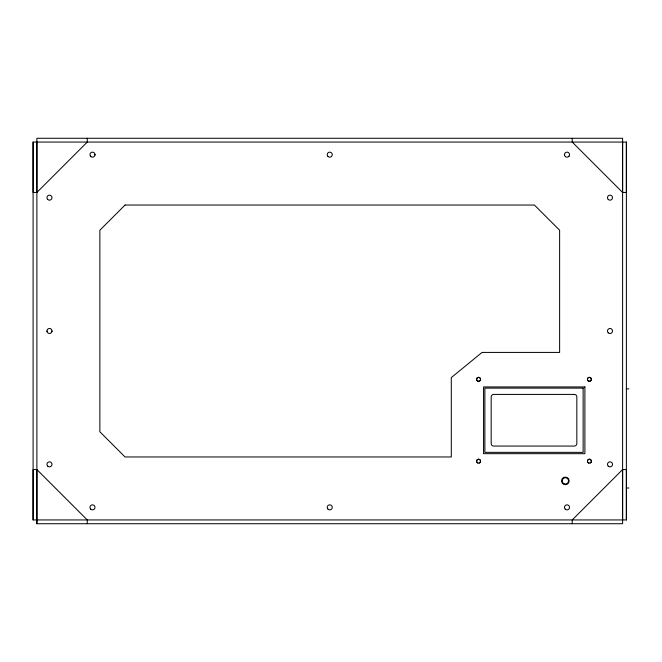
<?xml version="1.0" encoding="UTF-8"?>
<svg xmlns="http://www.w3.org/2000/svg" width="662" height="662" viewBox="0 0 662 662"><rect width="100%" height="100%" fill="white"/><g stroke="black" fill="none" stroke-linecap="round" stroke-linejoin="round"><path stroke-width="0.99" d="M572.216 523.725L572.216 519.943L622.603 469.557L626.384 469.557L626.384 519.943L33.1 519.943L33.1 469.557L36.882 469.557L87.26 519.943L87.26 523.725M626.384 519.943L626.384 142.057L33.1 142.057L33.1 192.443L36.882 192.443L87.26 142.057L87.26 138.275M36.882 523.725L36.882 138.275L622.603 138.275L622.603 523.725L36.882 523.725L36.882 469.557M36.882 192.443L36.882 142.057M622.603 519.943L622.603 469.557M626.384 142.057L626.384 192.443L622.603 192.443L622.603 142.057M90.429 156.116L90.884 156.596A2.516 2.516 0 0 0 94.964 155.065L94.989 154.411M51.909 331.621A2.516 2.516 0 0 0 48.822 328.534A2.516 2.516 0 0 0 47.697 332.746A2.516 2.516 0 0 0 51.909 331.621L51.992 331M568.6 156.596L569.047 156.116M626.202 388.875L628.9 388.875M626.202 488.01L628.9 488.01M622.603 192.443L572.216 142.057L572.216 138.275M46.952 330.967L47.043 331.621M564.496 154.411L564.512 155.065M33.1 142.057L33.1 519.943M477.906 463.077A2.019 2.019 0 0 1 476.963 459.982A2.019 2.019 0 0 1 480.198 459.982A2.019 2.019 0 0 1 479.263 463.077M477.633 377.53A2.019 2.019 0 0 1 480.595 379.276A2.019 2.019 0 0 1 477.691 381.113A2.019 2.019 0 0 1 477.385 377.688M588.75 463.077A2.019 2.019 0 0 1 587.608 460.322A2.019 2.019 0 0 1 590.463 459.453A2.019 2.019 0 0 1 591.05 462.382M590.852 462.606A2.019 2.019 0 0 1 590.107 463.077M90.884 156.596A2.516 2.516 0 0 1 91.596 152.293A2.516 2.516 0 0 1 94.964 155.065M125.052 205.038L99.863 230.227L99.863 431.773L125.052 456.962L451.294 456.962L451.294 377.605L482.052 352.416L559.622 352.416L559.622 230.227L534.433 205.038L125.052 205.038M584.894 386.931L483.558 386.931L483.558 453.685L584.894 453.685L584.894 386.931M583.131 388.122L484.882 388.122L484.882 452.361L583.131 452.361L583.131 388.122M574.318 394.42L493.695 394.42A2.516 2.516 0 0 0 491.179 396.943L491.179 443.548A2.516 2.516 0 0 0 493.695 446.064L574.318 446.064A2.516 2.516 0 0 0 576.834 443.548L576.834 396.943A2.516 2.516 0 0 0 574.318 394.42M562.675 483.574A3.782 3.782 0 0 0 568.997 481.878A3.782 3.782 0 0 0 564.363 477.252A3.782 3.782 0 0 0 562.675 483.574M563.784 483.624A3.153 3.153 0 0 0 568.509 480.902A3.153 3.153 0 0 0 563.784 478.171A3.153 3.153 0 0 0 563.784 483.624M588.336 380.998A2.019 2.019 0 0 0 591.439 379.409A2.019 2.019 0 0 0 588.51 377.514A2.019 2.019 0 0 0 588.336 380.998M565.53 156.704A2.516 2.516 0 0 0 569.51 154.9A2.516 2.516 0 0 0 565.96 152.359A2.516 2.516 0 0 0 565.53 156.704M608.221 199.444A2.516 2.516 0 0 0 612.441 198.31A2.516 2.516 0 0 0 609.354 195.224A2.516 2.516 0 0 0 608.221 199.444M327.963 156.431A2.516 2.516 0 0 0 332.175 155.305A2.516 2.516 0 0 0 329.088 152.219A2.516 2.516 0 0 0 327.963 156.431M47.697 199.444A2.516 2.516 0 0 0 51.909 198.31A2.516 2.516 0 0 0 48.822 195.224A2.516 2.516 0 0 0 47.697 199.444M47.697 466.122A2.516 2.516 0 0 0 51.909 464.989A2.516 2.516 0 0 0 48.822 461.911A2.516 2.516 0 0 0 47.697 466.122M90.702 509.128A2.516 2.516 0 0 0 94.914 508.002A2.516 2.516 0 0 0 91.828 504.916A2.516 2.516 0 0 0 90.702 509.128M327.963 509.128A2.516 2.516 0 0 0 332.175 508.002A2.516 2.516 0 0 0 329.088 504.916A2.516 2.516 0 0 0 327.963 509.128M608.221 466.122A2.516 2.516 0 0 0 612.441 464.989A2.516 2.516 0 0 0 609.354 461.911A2.516 2.516 0 0 0 608.221 466.122M565.216 509.128A2.516 2.516 0 0 0 569.436 508.002A2.516 2.516 0 0 0 566.349 504.916A2.516 2.516 0 0 0 565.216 509.128M608.221 332.779A2.516 2.516 0 0 0 612.441 331.654A2.516 2.516 0 0 0 609.354 328.567A2.516 2.516 0 0 0 608.221 332.779M588.22 380.807A1.887 1.887 0 0 0 591.24 379.549A1.887 1.887 0 0 0 588.642 377.563A1.887 1.887 0 0 0 588.22 380.807M477.434 380.807A1.887 1.887 0 0 0 480.455 379.549A1.887 1.887 0 0 0 477.856 377.563A1.887 1.887 0 0 0 477.434 380.807M588.22 462.68A1.887 1.887 0 0 0 591.24 461.431A1.887 1.887 0 0 0 588.642 459.436A1.887 1.887 0 0 0 588.22 462.68M477.434 462.68A1.887 1.887 0 0 0 480.455 461.431A1.887 1.887 0 0 0 477.856 459.436A1.887 1.887 0 0 0 477.434 462.68"/></g></svg>
